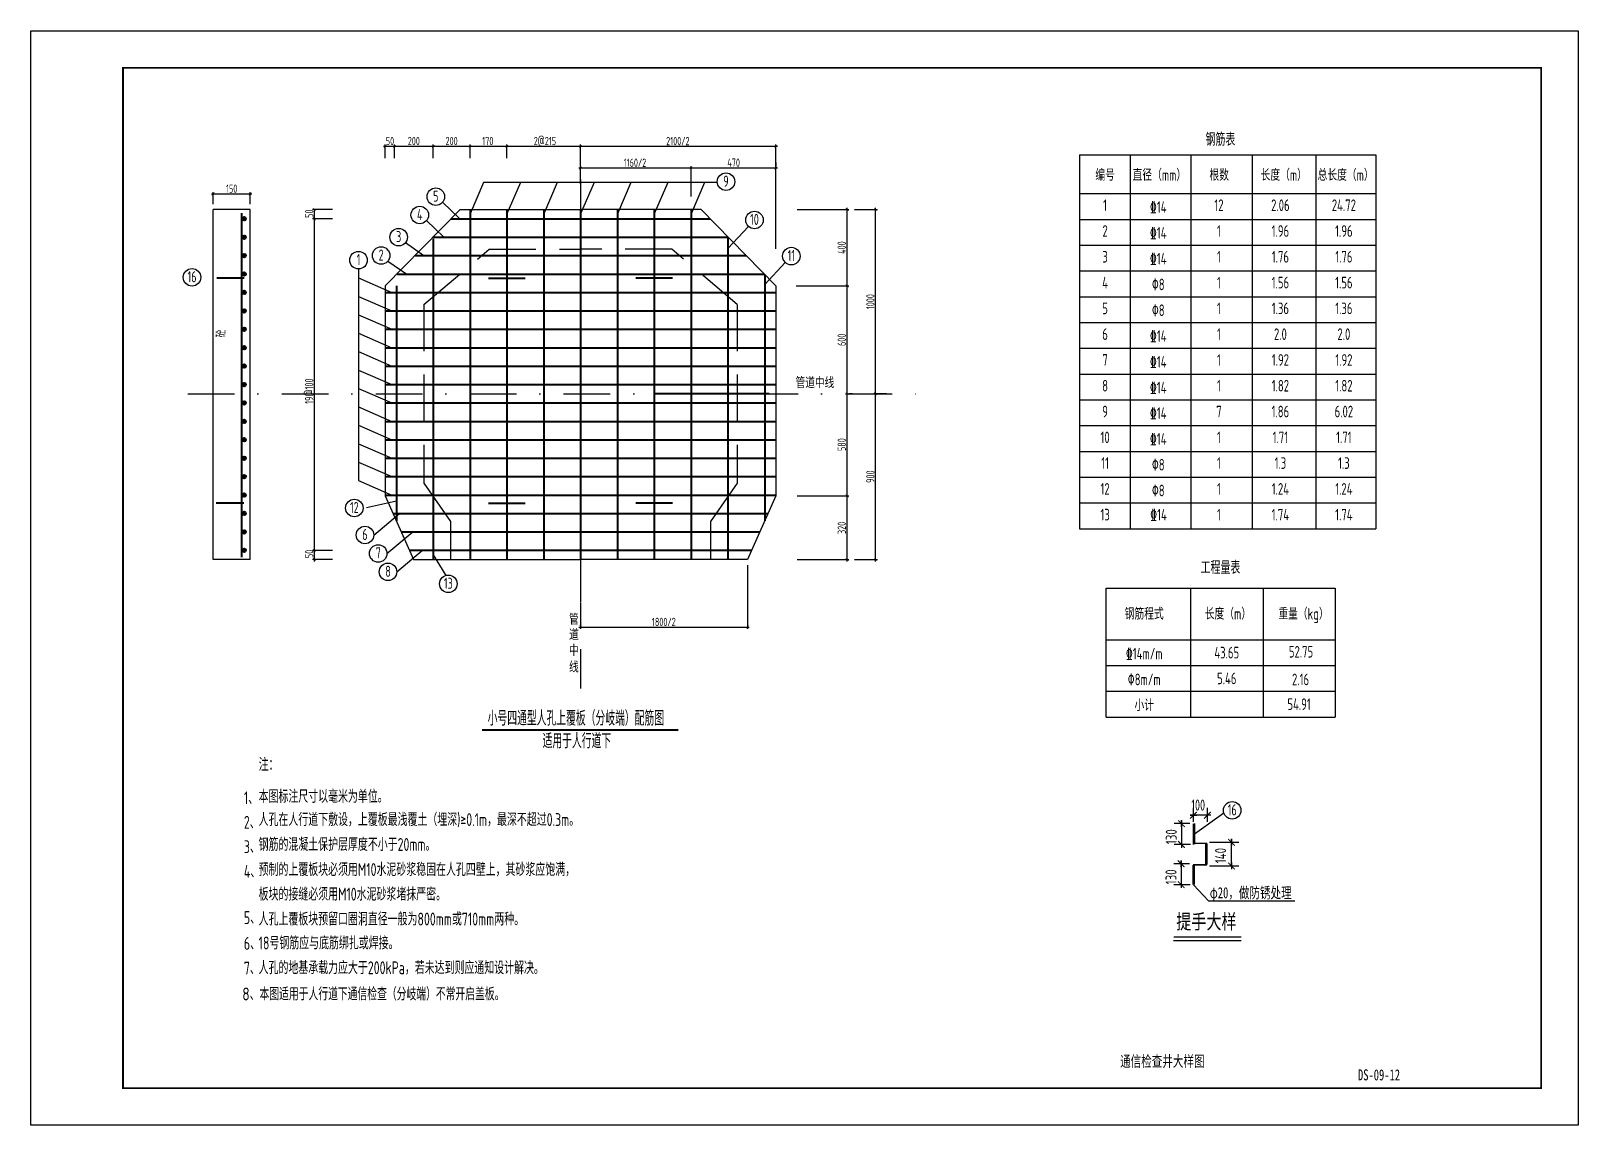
# Model space of a CAD drawing. Extents: x -62 to 831, y 365 to 975.
# Drawn here: x -62.2 to 357.8, y 365.4 to 662.4 of the extents above; entities that cross this region are included whole.
import ezdxf
from ezdxf.enums import TextEntityAlignment as Align

# ---------------------------------------------------------------- set-up
doc = ezdxf.new("R2010")
doc.units = 0
doc.linetypes.add('DASHDOT', pattern=[25.4, 12.7, -6.35, 0, -6.35])
doc.linetypes.add('DASHED', pattern=[19.05, 12.7, -6.35])
doc.layers.get('0').update_dxf_attribs({"linetype": 'CONTINUOUS'})
for name, color, linetype in [('0-TK', 7, 'CONTINUOUS'), ('TK', 7, 'CONTINUOUS'), ('尺寸标注', 3, 'CONTINUOUS'), ('文字', 3, 'CONTINUOUS'), ('标注', 6, 'CONTINUOUS'), ('标注引线', 3, 'CONTINUOUS'), ('表格', 3, 'CONTINUOUS'), ('轮廓线', 1, 'CONTINUOUS')]:
    doc.layers.add(name, color=color, linetype=linetype)
doc.layers.add('钢筋', color=5, linetype='CONTINUOUS', lineweight=40)
doc.styles.add('HZTXT', font='仿宋_GB2312.ttf', dxfattribs={"width": 0.75, "height": 3})
doc.styles.add('JT-TK', font='simfang.ttf', dxfattribs={"width": 0.7, "height": 3})
doc.styles.get("Standard").update_dxf_attribs({"font": 'tssdeng.shx', "width": 0.7, "bigfont": 'tssdchn.shx'})

# ---------------------------------------------------------------- blocks, each defined once
blk = doc.blocks.new('_ARCHTICK')
at = {"color": 0, "linetype": 'ByBlock', "const_width": 0.15}
blk.add_lwpolyline([(-0.5, -0.5), (0.5, 0.5)], dxfattribs=at)
blk = doc.blocks.new('_DIMX')
blk.add_line((-150, 0), (150, 0))
at = {"const_width": 50}
blk.add_lwpolyline([(-150.36, -150.36), (150.36, 150.36)], dxfattribs=at)

msp = doc.modelspace()

# ---------------------------------------------------------------- hatches: boundary and pattern name
at = {"layer": '钢筋'}
h = msp.add_hatch(color=256, dxfattribs=at)
edge = h.paths.add_edge_path()
edge.add_arc((-4.291, 611.394), 0.5, 0, 360)
h = msp.add_hatch(color=256, dxfattribs=at)
edge = h.paths.add_edge_path()
edge.add_arc((-4.291, 606.394), 0.5, 0, 360)
h = msp.add_hatch(color=256, dxfattribs=at)
edge = h.paths.add_edge_path()
edge.add_arc((-4.291, 601.394), 0.5, 0, 360)
h = msp.add_hatch(color=256, dxfattribs=at)
edge = h.paths.add_edge_path()
edge.add_arc((-4.291, 596.394), 0.5, 0, 360)
h = msp.add_hatch(color=256, dxfattribs=at)
edge = h.paths.add_edge_path()
edge.add_arc((-4.291, 591.394), 0.5, 0, 360)
h = msp.add_hatch(color=256, dxfattribs=at)
edge = h.paths.add_edge_path()
edge.add_arc((-4.291, 586.394), 0.5, 0, 360)
h = msp.add_hatch(color=256, dxfattribs=at)
edge = h.paths.add_edge_path()
edge.add_arc((-4.291, 581.394), 0.5, 0, 360)
h = msp.add_hatch(color=256, dxfattribs=at)
edge = h.paths.add_edge_path()
edge.add_arc((-4.291, 576.394), 0.5, 0, 360)
h = msp.add_hatch(color=256, dxfattribs=at)
edge = h.paths.add_edge_path()
edge.add_arc((-4.291, 571.394), 0.5, 0, 360)
h = msp.add_hatch(color=256, dxfattribs=at)
edge = h.paths.add_edge_path()
edge.add_arc((-4.291, 566.394), 0.5, 0, 360)
h = msp.add_hatch(color=256, dxfattribs=at)
edge = h.paths.add_edge_path()
edge.add_arc((-4.291, 561.394), 0.5, 0, 360)
h = msp.add_hatch(color=256, dxfattribs=at)
edge = h.paths.add_edge_path()
edge.add_arc((-4.291, 556.394), 0.5, 0, 360)
h = msp.add_hatch(color=256, dxfattribs=at)
edge = h.paths.add_edge_path()
edge.add_arc((-4.291, 551.394), 0.5, 0, 360)
h = msp.add_hatch(color=256, dxfattribs=at)
edge = h.paths.add_edge_path()
edge.add_arc((-4.291, 546.394), 0.5, 0, 360)
h = msp.add_hatch(color=256, dxfattribs=at)
edge = h.paths.add_edge_path()
edge.add_arc((-4.291, 541.394), 0.5, 0, 360)
h = msp.add_hatch(color=256, dxfattribs=at)
edge = h.paths.add_edge_path()
edge.add_arc((-4.291, 536.394), 0.5, 0, 360)
h = msp.add_hatch(color=256, dxfattribs=at)
edge = h.paths.add_edge_path()
edge.add_arc((-4.291, 531.394), 0.5, 0, 360)
h = msp.add_hatch(color=256, dxfattribs=at)
edge = h.paths.add_edge_path()
edge.add_arc((-4.291, 526.394), 0.5, 0, 360)
h = msp.add_hatch(color=256, dxfattribs=at)
edge = h.paths.add_edge_path()
edge.add_arc((-4.291, 521.394), 0.5, 0, 360)

# ---------------------------------------------------------------- linework, layer by layer
at = {"linetype": 'DASHDOT'}
msp.add_line((-19.573, 563.894), (182.265, 563.894), dxfattribs=at)
at = {"color": 0, "linetype": 'ByBlock', "const_width": 0.113}
for points in [[(34.416, 631.438), (33.666, 630.688)], [(36.916, 631.438), (36.166, 630.688)], [(36.166, 630.688), (36.916, 631.438)], [(47.416, 631.438), (46.666, 630.688)], [(46.666, 630.688), (47.416, 631.438)], [(57.416, 631.438), (56.666, 630.688)], [(56.666, 630.688), (57.416, 631.438)], [(67.416, 631.438), (66.666, 630.688)], [(66.666, 630.688), (67.416, 631.438)], [(87.416, 631.438), (86.666, 630.688)], [(86.666, 630.688), (87.416, 631.438)], [(139.666, 630.688), (140.416, 631.438)], [(87.416, 625.57), (86.666, 624.82)], [(117.416, 625.57), (116.666, 624.82)], [(116.666, 624.82), (117.416, 625.57)], [(139.666, 624.82), (140.416, 625.57)], [(15.177, 613.519), (14.427, 614.269)], [(159.768, 613.519), (159.018, 614.269)], [(15.177, 610.978), (14.427, 611.728)], [(159.018, 593.519), (159.768, 592.769)], [(159.768, 592.769), (159.018, 593.519)], [(159.018, 564.269), (159.768, 563.519)], [(159.768, 563.519), (159.018, 564.269)], [(159.018, 536.519), (159.768, 535.769)], [(159.768, 535.769), (159.018, 536.519)], [(14.427, 521.76), (15.177, 521.01)], [(15.177, 521.01), (14.427, 521.76)], [(14.427, 519.269), (15.177, 518.519)], [(159.018, 519.269), (159.768, 518.519)], [(131.978, 500.168), (132.728, 500.918)]]:
    msp.add_lwpolyline(points, dxfattribs=at)
at = {"linetype": 'DASHDOT'}
msp.add_lwpolyline([(87.041, 622.084), (87.041, 483.898)], dxfattribs=at)
at = {"layer": '0-TK', "color": 0}
msp.add_line((347.838, 391.38), (347.838, 375.38), dxfattribs=at)
at = {"layer": 'TK', "linetype": 'Continuous'}
for p, q in [((-62.162, 365.38), (-62.162, 662.38)), ((-62.162, 662.38), (357.838, 662.38)), ((357.838, 662.38), (357.838, 365.38)), ((-37.162, 375.38), (-37.162, 391.38)), ((-37.162, 375.38), (-37.162, 391.38)), ((-37.162, 375.38), (-37.162, 391.38)), ((357.838, 365.38), (-62.162, 365.38))]:
    msp.add_line(p, q, dxfattribs=at)
at = {"layer": 'TK', "linetype": 'Continuous', "const_width": 0.5}
msp.add_lwpolyline([(-37.162, 375.38), (-37.162, 652.38), (347.838, 652.38), (347.838, 375.38), (-37.162, 375.38)], dxfattribs=at)
at = {"layer": 'TK', "color": 7, "linetype": 'Continuous', "const_width": 0.5, "flags": 128}
msp.add_lwpolyline([(-37.162, 391.38), (-37.162, 375.38)], dxfattribs=at)
at = {"layer": '尺寸标注'}
for p, q in [((33.541, 631.063), (37.041, 631.063)), ((34.041, 627.82), (34.041, 631.563)), ((36.041, 631.063), (47.541, 631.063)), ((36.541, 627.82), (36.541, 631.563)), ((36.541, 627.82), (36.541, 631.563)), ((46.541, 631.063), (57.541, 631.063)), ((47.041, 627.82), (47.041, 631.563)), ((47.041, 627.82), (47.041, 631.563)), ((56.541, 631.063), (67.541, 631.063)), ((57.041, 627.82), (57.041, 631.563)), ((57.041, 627.82), (57.041, 631.563)), ((66.541, 631.063), (87.541, 631.063)), ((67.041, 627.82), (67.041, 631.563)), ((67.041, 627.82), (67.041, 631.563)), ((86.541, 631.063), (140.541, 631.063)), ((87.041, 620.841), (87.041, 631.563)), ((87.041, 627.82), (87.041, 631.563)), ((140.041, 603.197), (140.041, 631.563)), ((140.041, 626.695), (140.041, 625.695)), ((86.541, 625.195), (117.541, 625.195)), ((87.041, 624.702), (87.041, 624.695)), ((116.541, 625.195), (140.541, 625.195)), ((117.041, 617.461), (117.041, 625.695)), ((117.041, 617.461), (117.041, 625.695)), ((-13.171, 618.129), (-2.171, 618.129)), ((-12.671, 615.394), (-12.671, 618.629)), ((-2.671, 615.394), (-2.671, 618.629)), ((19.732, 613.894), (14.302, 613.894)), ((14.802, 537.394), (14.802, 613.894)), ((145.817, 613.894), (159.893, 613.894)), ((159.393, 592.644), (159.393, 614.394)), ((161.393, 613.894), (167.651, 613.894)), ((167.151, 563.394), (167.151, 614.394)), ((19.732, 611.353), (14.302, 611.353)), ((145.553, 593.144), (159.893, 593.144)), ((145.817, 593.144), (159.893, 593.144)), ((159.393, 563.394), (159.393, 593.644)), ((159.393, 535.644), (159.393, 564.394)), ((160.893, 563.894), (159.893, 563.894)), ((160.893, 563.894), (159.893, 563.894)), ((170.054, 563.894), (166.651, 563.894)), ((170.054, 563.894), (166.651, 563.894)), ((167.151, 518.394), (167.151, 564.394)), ((14.802, 520.885), (14.802, 537.394)), ((145.817, 536.144), (159.893, 536.144)), ((145.817, 536.144), (159.893, 536.144)), ((159.393, 518.394), (159.393, 536.644)), ((19.732, 521.385), (14.302, 521.385)), ((19.732, 521.385), (14.302, 521.385)), ((14.802, 518.394), (14.802, 521.885)), ((19.732, 518.894), (14.302, 518.894)), ((132.353, 517.394), (132.353, 500.043)), ((145.817, 518.894), (159.893, 518.894)), ((161.393, 518.894), (167.651, 518.894)), ((87.041, 507.219), (87.041, 500.043)), ((86.541, 500.543), (132.853, 500.543)), ((252.525, 449.489), (254.325, 449.489)), ((253.425, 447.735), (253.425, 451.489)), ((257.212, 449.489), (253.425, 449.489)), ((258.112, 449.489), (256.312, 449.489)), ((257.212, 447.735), (257.212, 451.489)), ((252.423, 447.206), (248.159, 447.206)), ((250.159, 446.306), (250.159, 448.106)), ((250.159, 447.2), (250.159, 441.539)), ((252.625, 441.533), (248.159, 441.533)), ((250.159, 442.433), (250.159, 440.633)), ((257.816, 442.151), (265.732, 442.151)), ((263.732, 441.251), (263.732, 443.051)), ((263.732, 435.723), (263.732, 442.145)), ((250.082, 435.405), (250.082, 437.205)), ((252.346, 436.305), (248.082, 436.305)), ((250.082, 436.299), (250.082, 430.638)), ((257.816, 435.717), (265.732, 435.717)), ((263.732, 436.617), (263.732, 434.817)), ((252.547, 430.632), (248.082, 430.632)), ((250.082, 431.532), (250.082, 429.732))]:
    msp.add_line(p, q, dxfattribs=at)
at = {"layer": '尺寸标注', "const_width": 0.5}
msp.add_lwpolyline([(60.29, 472.6), (113.561, 472.6)], dxfattribs=at)
at = {"layer": '标注'}
for p, q in [((60.703, 621.221), (57.041, 612.739)), ((124.147, 621.221), (60.703, 621.221)), ((70.703, 621.221), (67.041, 612.739)), ((80.703, 621.221), (77.041, 612.739)), ((90.703, 621.221), (87.041, 612.739)), ((100.703, 621.221), (97.041, 612.739)), ((110.703, 621.221), (107.041, 612.739)), ((120.703, 621.221), (117.041, 612.739)), ((49.606, 615.923), (54.248, 611.394)), ((45.253, 610.923), (49.895, 606.394)), ((127.041, 603.364), (132.628, 609.334)), ((39.532, 604.923), (44.536, 601.394)), ((26.725, 597.781), (26.725, 540.327)), ((34.765, 599.923), (39.908, 596.394)), ((137.041, 593.556), (142.628, 599.526)), ((26.725, 595.327), (35.791, 591.394)), ((26.725, 590.327), (35.791, 586.394)), ((26.725, 585.327), (35.791, 581.394)), ((26.725, 580.327), (35.791, 576.394)), ((26.725, 575.327), (35.791, 571.394)), ((26.725, 570.327), (35.791, 566.394)), ((26.725, 565.327), (35.791, 561.394)), ((26.725, 560.327), (35.791, 556.394)), ((26.725, 555.327), (35.791, 551.394)), ((26.725, 550.327), (35.791, 546.394)), ((26.725, 545.327), (35.791, 541.394)), ((26.725, 540.327), (35.791, 536.394)), ((37.041, 534.728), (28.926, 532.916)), ((30.892, 525.545), (37.881, 531.394)), ((34.493, 520.545), (41.482, 526.394)), ((37.158, 515.545), (44.147, 521.394)), ((47.041, 520.213), (50.489, 514.578)), ((253.71, 444.396), (261.674, 450.126))]:
    msp.add_line(p, q, dxfattribs=at)
for centre in [(126.516, 621.449), (47.745, 617.406), (43.392, 612.406), (134.254, 611.072), (37.671, 606.406), (26.755, 600.161), (32.904, 601.406), (144.254, 601.263), (-18.425, 595.507), (25.626, 532.868), (28.512, 525.545), (32.113, 520.545), (34.777, 515.545), (51.15, 512.291), (263.955, 450.805)]:
    msp.add_circle(centre, 2.38, dxfattribs=at)
at = {"layer": '标注引线'}
for p, q in [((257.532, 426.234), (253.41, 430.626)), ((257.532, 426.234), (280.949, 426.234)), ((266.416, 415.425), (248.031, 415.425))]:
    msp.add_line(p, q, dxfattribs=at)
at = {"layer": '标注引线', "const_width": 0.4}
msp.add_lwpolyline([(266.416, 416.425), (248.031, 416.425)], dxfattribs=at)
at = {"layer": '表格'}
for p, q in [((222.484, 628.74), (222.484, 527.24)), ((222.484, 628.74), (302.939, 628.74)), ((236.231, 628.74), (236.231, 527.24)), ((252.72, 628.74), (252.72, 527.24)), ((269.4, 628.74), (269.4, 527.24)), ((286.633, 628.74), (286.633, 527.24)), ((302.939, 628.74), (302.939, 527.24)), ((222.484, 618.24), (302.939, 618.24)), ((222.484, 611.24), (302.939, 611.24)), ((222.484, 604.24), (302.939, 604.24)), ((222.484, 597.24), (302.939, 597.24)), ((222.484, 590.24), (302.939, 590.24)), ((222.484, 583.24), (302.939, 583.24)), ((222.484, 576.24), (302.939, 576.24)), ((222.484, 569.24), (302.939, 569.24)), ((222.484, 562.24), (302.939, 562.24)), ((222.484, 555.24), (302.939, 555.24)), ((222.484, 548.24), (302.939, 548.24)), ((222.484, 541.24), (302.939, 541.24)), ((222.484, 534.24), (302.939, 534.24)), ((222.484, 527.24), (302.939, 527.24)), ((222.484, 527.24), (302.939, 527.24)), ((229.705, 511.124), (291.859, 511.124)), ((229.705, 476.124), (229.705, 511.124)), ((252.593, 511.124), (252.593, 476.124)), ((272.35, 511.124), (272.35, 476.124)), ((291.859, 511.124), (291.859, 476.124)), ((229.705, 497.124), (291.859, 497.124)), ((229.705, 490.124), (291.859, 490.124)), ((229.705, 490.124), (291.859, 490.124)), ((229.705, 483.124), (291.859, 483.124)), ((229.705, 476.124), (291.859, 476.124)), ((229.705, 476.124), (291.859, 476.124))]:
    msp.add_line(p, q, dxfattribs=at)
at = {"layer": '轮廓线'}
for p, q in [((-12.671, 518.894), (-12.671, 613.894)), ((-2.671, 613.894), (-12.671, 613.894)), ((-2.671, 518.894), (-2.671, 613.894)), ((34.041, 593.144), (54.326, 613.894)), ((54.326, 613.894), (87.041, 613.894)), ((119.756, 613.894), (87.041, 613.894)), ((140.041, 593.144), (119.756, 613.894)), ((34.041, 593.144), (34.041, 536.144)), ((140.041, 593.144), (140.041, 536.144)), ((34.041, 536.144), (41.728, 518.894)), ((140.041, 536.144), (132.353, 518.894)), ((-2.671, 518.894), (-12.671, 518.894)), ((41.728, 518.894), (87.041, 518.894)), ((132.353, 518.894), (87.041, 518.894))]:
    msp.add_line(p, q, dxfattribs=at)
at = {"layer": '轮廓线', "linetype": 'DASHED'}
for p, q in [((44.541, 588.144), (62.239, 603.144)), ((62.239, 603.144), (87.041, 603.144)), ((111.843, 603.144), (87.041, 603.144)), ((129.541, 588.144), (111.843, 603.144)), ((44.541, 588.144), (44.541, 539.644)), ((129.541, 588.144), (129.541, 539.644)), ((44.541, 539.644), (51.728, 529.192)), ((129.541, 539.644), (122.353, 529.192)), ((51.728, 529.192), (51.728, 518.894)), ((122.353, 529.192), (122.353, 518.894))]:
    msp.add_line(p, q, dxfattribs=at)
at = {"layer": '钢筋'}
for p, q in [((57.041, 613.894), (57.041, 518.894)), ((67.041, 613.894), (67.041, 518.894)), ((77.041, 613.894), (77.041, 518.894)), ((87.041, 613.894), (87.041, 518.894)), ((97.041, 613.894), (97.041, 518.894)), ((107.041, 613.894), (107.041, 518.894)), ((117.041, 613.894), (117.041, 518.894)), ((-4.915, 519.544), (-4.915, 612.931)), ((51.882, 611.394), (122.2, 611.394)), ((46.994, 606.394), (127.088, 606.394)), ((47.041, 605.931), (47.041, 518.894)), ((127.041, 606.442), (127.041, 518.894)), ((42.106, 601.394), (131.976, 601.394)), ((-4.32, 595.284), (-11.688, 595.284)), ((37.041, 593.144), (37.041, 529.413)), ((37.218, 596.394), (136.864, 596.394)), ((62.041, 595.284), (67.041, 595.284)), ((67.041, 595.284), (72.041, 595.284)), ((107.041, 595.284), (102.041, 595.284)), ((112.041, 595.284), (107.041, 595.284)), ((137.041, 596.213), (137.041, 529.413)), ((34.041, 591.394), (140.041, 591.394)), ((34.041, 586.394), (140.041, 586.394)), ((34.041, 581.394), (140.041, 581.394)), ((34.041, 576.394), (140.041, 576.394)), ((34.041, 571.394), (140.041, 571.394)), ((34.041, 566.394), (140.041, 566.394)), ((138.291, 563.894), (107.041, 563.894)), ((34.041, 561.394), (140.041, 561.394)), ((34.041, 556.394), (140.041, 556.394)), ((34.041, 551.394), (140.041, 551.394)), ((34.041, 546.394), (140.041, 546.394)), ((34.041, 541.394), (140.041, 541.394)), ((-4.368, 534.201), (-11.861, 534.201)), ((34.041, 536.394), (140.041, 536.394)), ((62.041, 534.201), (67.041, 534.201)), ((67.041, 534.201), (72.041, 534.201)), ((107.041, 534.201), (102.041, 534.201)), ((112.041, 534.201), (107.041, 534.201)), ((36.158, 531.394), (137.924, 531.394)), ((38.386, 526.394), (135.696, 526.394)), ((40.614, 521.394), (133.467, 521.394))]:
    msp.add_line(p, q, dxfattribs=at)
at = {"layer": '钢筋', "const_width": 0.4}
for points in [[(253.41, 441.533), (253.41, 447.236)], [(253.71, 441.544), (253.71, 447.248)], [(256.773, 441.852), (253.41, 441.852)], [(257.073, 441.864), (253.71, 441.864)], [(256.773, 436.012), (256.773, 441.852)], [(257.073, 436.023), (257.073, 441.864)], [(253.333, 430.632), (253.333, 436.012)], [(253.333, 436.012), (256.773, 436.012)], [(253.633, 430.618), (253.633, 436.023)], [(253.633, 436.023), (257.073, 436.023)]]:
    msp.add_lwpolyline(points, dxfattribs=at)
at = {"layer": '钢筋'}
for centre in [(-4.291, 611.394), (-4.291, 606.394), (-4.291, 601.394), (-4.291, 596.394), (-4.291, 591.394), (-4.291, 586.394), (-4.291, 581.394), (-4.291, 576.394), (-4.291, 571.394), (-4.291, 566.394), (-4.291, 561.394), (-4.291, 556.394), (-4.291, 551.394), (-4.291, 546.394), (-4.291, 541.394), (-4.291, 536.394), (-4.291, 531.394), (-4.291, 526.394), (-4.291, 521.394)]:
    msp.add_circle(centre, 0.5, dxfattribs=at)

# ---------------------------------------------------------------- block references
at = {"layer": '尺寸标注'}
for name, p, xscale, yscale, zscale, rotation in [('_ARCHTICK', (-12.671, 618.129), 0.75, 0.75, 0.75, 180), ('_ARCHTICK', (167.151, 613.894), 0.75, 0.75, 0.75, 90), ('_ARCHTICK', (167.151, 563.894), 0.75, 0.75, 0.75, 270), ('_ARCHTICK', (167.151, 563.894), 0.75, 0.75, 0.75, 90), ('_ARCHTICK', (167.151, 518.894), 0.75, 0.75, 0.75, 270), ('_ARCHTICK', (87.041, 500.543), 0.75, 0.75, 0.75, 180), ('_DIMX', (253.425, 449.489), 0.005999999993946403, 0.005999999993946403, 0.005999999993946403, 180), ('_DIMX', (257.212, 449.489), 0.005999999993946403, 0.005999999993946403, 0.005999999993946403, 180), ('_DIMX', (250.165, 447.2), 0.005999999993946403, 0.005999999993946403, 0.005999999993946403, 270), ('_DIMX', (250.165, 441.533), 0.005999999993946403, 0.005999999993946403, 0.005999999993946403, 270), ('_DIMX', (263.738, 442.145), 0.005999999993946403, 0.005999999993946403, 0.005999999993946403, 270), ('_DIMX', (250.088, 436.299), 0.005999999993946403, 0.005999999993946403, 0.005999999993946403, 270), ('_DIMX', (263.738, 435.717), 0.005999999993946403, 0.005999999993946403, 0.005999999993946403, 270), ('_DIMX', (250.088, 430.638), 0.005999999993946403, 0.005999999993946403, 0.005999999993946403, 270)]:
    msp.add_blockref(name, p, dxfattribs=dict(at, xscale=xscale, yscale=yscale, zscale=zscale, rotation=rotation))
at = {"layer": '尺寸标注', "xscale": 0.75, "yscale": 0.75, "zscale": 0.75}
msp.add_blockref('_ARCHTICK', (-2.671, 618.129), dxfattribs=at)

# ---------------------------------------------------------------- texts
at = {"layer": 'TK', "color": 0, "style": 'JT-TK', "width": 0.7}
for s, p in [('通信检查井大样图', (244.971, 382.76)), ('DS-09-12', (303.806, 379.01))]:
    msp.add_text(s, height=3, dxfattribs=at).set_placement(p, align=Align.MIDDLE)
at = {"layer": '尺寸标注', "width": 0.7}
for s, p in [('钢筋表', (260.754, 631.19)), ('工程量表', (260.754, 514.963))]:
    msp.add_text(s, height=3.5, dxfattribs=at).set_placement(p, align=Align.CENTER)
for s, height, p in [('50', 2.25, (34.167, 631.375)), ('200', 2.25, (40.135, 631.375)), ('200', 2.25, (50.385, 631.375)), ('170', 2.25, (60.359, 631.375)), ('2@215', 2.25, (74.333, 631.375)), ('2100/2', 2.25, (110.284, 631.351)), ('1160/2', 2.25, (98.759, 625.484)), ('470', 2.25, (126.889, 625.508)), ('1800/2', 2.25, (106.415, 500.832)), ('小号四通型人孔上覆板（分岐端）配筋图', 4, (61.833, 473.811)), ('适用于人行道下', 4, (76.742, 467.638)), ('注：', 3.5, (-0.352, 461.477)), ('1、', 3.5, (-4.355, 452.438)), ('本图标注尺寸以毫米为单位。', 3.5, (-0.352, 452.838)), ('100', 3, (252.842, 450.739)), ('人孔在人行道下敷设，上覆板最浅覆土（埋深)≥0.1m，最深不超过0.3m。', 3.5, (-0.352, 446.551)), ('2、', 3.5, (-4.355, 445.81)), ('3、', 3.5, (-4.355, 439.183)), ('钢筋的混凝土保护层厚度不小于20mm。', 3.5, (-0.352, 439.794)), ('预制的上覆板块必须用M10水泥砂浆稳固在人孔四壁上，其砂浆应饱满，', 3.5, (-0.352, 432.982)), ('4、', 3.5, (-4.355, 432.488)), ('板块的接缝必须用M10水泥砂浆堵抹严密。', 3.5, (-0.352, 426.299)), ('5、', 3.5, (-4.355, 419.943)), ('人孔上覆板块预留口圈洞直径一般为800mm或710mm两种。', 3.5, (-0.352, 419.547)), ('6、', 3.5, (-4.355, 412.944)), ('18号钢筋应与底筋绑扎或焊接。', 3.5, (-0.352, 413.049)), ('7、', 3.5, (-4.355, 406.223)), ('人孔的地基承载力应大于200kPa，若未达到则应通知设计解决。', 3.5, (-0.352, 406.328))]:
    msp.add_text(s, height=height, dxfattribs=at).set_placement(p)
at = {"layer": '尺寸标注'}
for s, height, width, p in [('50', 2.25, 0.7, (14.49, 611.649)), ('400', 2.25, 0.7, (159.08, 601.868)), ('600', 2.25, 0.7, (159.08, 576.855)), ('19@100', 2.25, 0.7, (14.49, 561.156)), ('580', 2.25, 0.7, (159.08, 548.351)), ('320', 2.25, 0.7, (159.08, 525.821)), ('50', 2.25, 0.7, (14.49, 519.288)), ('130', 3, 0.75, (248.909, 441.627)), ('140', 3, 0.75, (262.304, 436.443)), ('130', 3, 0.75, (248.832, 430.726))]:
    msp.add_text(s, height=height, rotation=90, dxfattribs=dict(at, width=width)).set_placement(p)
at = {"layer": '尺寸标注', "insert": (-7.671, 619.566), "char_height": 2.25, "attachment_point": 5}
msp.add_mtext('\\A1;150', dxfattribs=at)
at = {"layer": '尺寸标注', "char_height": 2.25, "attachment_point": 5, "rotation": 90}
for s, insert in [('\\A1;1000', (165.713, 588.894)), ('砼', (-10.409, 580.273)), ('\\A1;900', (165.713, 541.394))]:
    msp.add_mtext(s, dxfattribs=dict(at, insert=insert))
at = {"layer": '尺寸标注', "insert": (-4.791, 408.544), "char_height": 3.5, "width": 17169.19763, "attachment_point": 1}
msp.add_mtext('{\\W0.8;\\P8、本图适用于人行道下通信检查（分岐端）不常开启盖板。}', dxfattribs=at)
at = {"layer": '文字', "style": 'HZTXT'}
for s, height, width, p in [('φ20，做防锈处理', 3, 0.7, (257.866, 426.957)), ('提手大样', 4, 0.75, (248.766, 418.614))]:
    msp.add_text(s, height=height, dxfattribs=dict(at, width=width)).set_placement(p)
at = {"layer": '标注', "width": 0.7}
for s, p in [('9', (126.519, 620.096)), ('5', (47.749, 616.054)), ('4', (43.396, 611.054)), ('10', (134.258, 609.719)), ('3', (37.675, 605.054)), ('1', (26.759, 598.808)), ('2', (32.907, 600.054)), ('11', (144.258, 599.911)), ('16', (-18.421, 594.154)), ('管道中线', (150.674, 565.407)), ('12', (25.63, 531.516)), ('6', (28.516, 524.193)), ('7', (32.117, 519.193)), ('8', (34.781, 514.193)), ('13', (51.153, 510.938)), ('管', (85.235, 501.197)), ('道', (85.235, 497.013)), ('中', (85.235, 492.706)), ('线', (85.235, 488.214)), ('16', (263.959, 449.452))]:
    msp.add_text(s, height=3, dxfattribs=at).set_placement(p, align=Align.CENTER)
at = {"layer": '表格', "width": 0.7}
for s, p in [('编号', (229.444, 621.712)), ('直径（mm）', (244.179, 621.712)), ('根数', (260.407, 621.712)), ('长度（m）', (277.932, 621.712)), ('总长度（m）', (294.739, 621.712)), ('1', (229.444, 613.497)), ('%%13214', (243.862, 612.988)), ('12', (260.351, 613.497)), ('2.06', (277.031, 613.497)), ('24.72', (294.264, 613.497)), ('2', (229.444, 606.497)), ('%%13214', (243.862, 605.988)), ('1', (260.351, 606.497)), ('1.96', (277.031, 606.497)), ('1.96', (294.264, 606.497)), ('3', (229.444, 599.497)), ('%%13214', (243.862, 598.988)), ('1', (260.351, 599.497)), ('1.76', (277.031, 599.497)), ('1.76', (294.264, 599.497)), ('4', (229.444, 592.497)), ('%%1308', (243.862, 591.988)), ('1', (260.351, 592.497)), ('1.56', (277.031, 592.497)), ('1.56', (294.264, 592.497)), ('5', (229.444, 585.497)), ('%%1308', (243.862, 584.988)), ('1', (260.351, 585.497)), ('1.36', (277.031, 585.497)), ('1.36', (294.264, 585.497)), ('6', (229.444, 578.497)), ('%%13214', (243.862, 577.988)), ('1', (260.351, 578.497)), ('2.0', (277.031, 578.497)), ('2.0', (294.264, 578.497)), ('7', (229.444, 571.497)), ('%%13214', (243.862, 570.988)), ('1', (260.351, 571.497)), ('1.92', (277.031, 571.497)), ('1.92', (294.264, 571.497)), ('8', (229.444, 564.497)), ('%%13214', (243.862, 563.988)), ('1', (260.351, 564.497)), ('1.82', (277.031, 564.497)), ('1.82', (294.264, 564.497)), ('9', (229.444, 557.497)), ('%%13214', (243.862, 557.055)), ('7', (260.351, 557.497)), ('1.86', (277.031, 557.497)), ('6.02', (294.264, 557.497)), ('10', (229.444, 550.497)), ('%%13214', (243.862, 550.055)), ('1', (260.351, 550.497)), ('1.71', (277.031, 550.497)), ('1.71', (294.264, 550.497)), ('11', (229.444, 543.497)), ('%%1308', (243.862, 543.055)), ('1', (260.351, 543.497)), ('1.3', (277.031, 543.497)), ('1.3', (294.264, 543.497)), ('12', (229.444, 536.497)), ('%%1308', (243.862, 536.055)), ('1', (260.351, 536.497)), ('1.24', (277.031, 536.497)), ('1.24', (294.264, 536.497)), ('13', (229.444, 529.497)), ('%%13214', (243.936, 529.497)), ('1', (260.351, 529.497)), ('1.74', (277.031, 529.497)), ('1.74', (294.264, 529.497)), ('钢筋程式', (240.06, 502.595)), ('长度（m）', (262.791, 502.595)), ('重量（kg）', (283.308, 502.595)), ('%%13214m/m', (240.06, 491.766)), ('52.75', (282.634, 492.277)), ('%%1308m/m', (240.06, 484.766)), ('2.16', (282.502, 484.766)), ('小计', (240.06, 477.766))]:
    msp.add_text(s, height=3.15, dxfattribs=at).set_placement(p, align=Align.CENTER)
for s, p in [('43.65', (262.471, 493.624)), ('5.46', (262.471, 486.624)), ('54.91', (282.104, 479.624))]:
    msp.add_text(s, height=3.15, dxfattribs=at).set_placement(p, align=Align.MIDDLE_CENTER)

doc.saveas('drawing.dxf')
